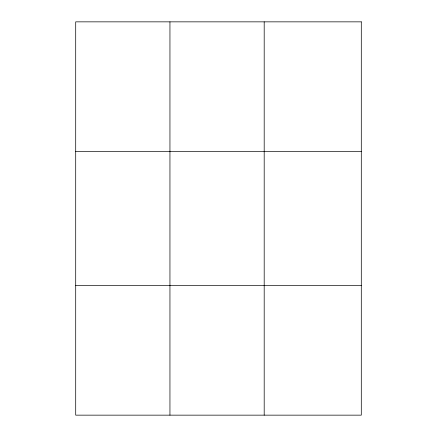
<?xml version="1.0" encoding="UTF-8"?>
<svg xmlns="http://www.w3.org/2000/svg" width="437" height="437" viewBox="0 0 437 437"><rect width="100%" height="100%" fill="white"/><g stroke="black" fill="none" stroke-linecap="round" stroke-linejoin="round"><path stroke-width="0.66" d="M169.949 21.85L169.949 415.15M264.194 21.85L264.194 415.15M75.705 151.639L361.295 151.639M75.705 285.361L361.295 285.361M361.295 21.85L361.295 415.15L75.705 415.15L75.705 21.85L361.295 21.85"/></g></svg>
